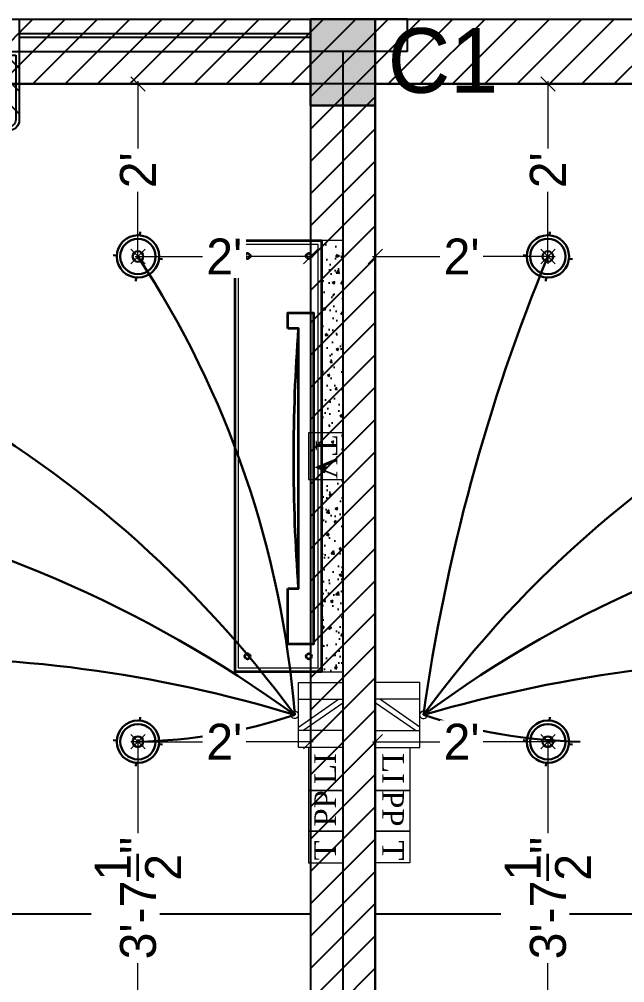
# Model space of a CAD drawing. Header units: millimetres. Extents: x -6808 to 215771, y -89660 to -16303.
# Drawn here: x 96806.6 to 96890.8, y -53196.3 to -53062.3 of the extents above; entities that cross this region are included whole.
import ezdxf

# ---------------------------------------------------------------- set-up
doc = ezdxf.new("R2010")
doc.units = ezdxf.units.MM
doc.header["$PDMODE"] = 35
doc.linetypes.add('DASHED', pattern=[0.75, 0.5, -0.25])
doc.layers.get('0').update_dxf_attribs({"color": 8})
doc.layers.add('AR.furniture', color=7, linetype='Continuous', lineweight=35, true_color=0x009e9e)
for name, color, linetype, lineweight in [('column', 5, 'Continuous', 30), ('ELE.13', 7, 'Continuous', 13), ('ELEC', 5, 'Continuous', 18), ('ELECTRICAL', 150, 'Continuous', 30), ('wall', 7, 'Continuous', 35)]:
    doc.layers.add(name, color=color, linetype=linetype, lineweight=lineweight)
doc.layers.add('ELE', color=160, linetype='Continuous')
doc.styles.add('6 INCH', font='times.ttf', dxfattribs={"height": 6})
doc.styles.add('SAJ', font='eurr____.ttf')
doc.styles.get("Standard").update_dxf_attribs({"font": 'times.ttf'})
doc.dimstyles.new('SAJ', dxfattribs={"dimtxt": 5, "dimasz": 2, "dimexe": 1, "dimexo": 1, "dimgap": 0.09375, "dimtad": 0, "dimdec": 1, "dimzin": 0, "dimdsep": 46, "dimlunit": 4, "dimtxsty": 'SAJ', "dimblk": 'OBLIQUE', "dimcen": 0.125, "dimdle": 0.375, "dimadec": 0, "dimazin": 0, "dimtfac": 1, "dimtdec": 1, "dimtofl": 0, "dimtmove": 0, "dimatfit": 3, "dimldrblk": 'OBLIQUE', "dimfxl": 1, "dimtolj": 1, "dimtzin": 0, "dimlwd": 5, "dimlwe": 5, "dimarcsym": 1})
pattern_1 = [(45, (-1584.62, 41.465), (-2.24506403, 2.24506403), [])]

# ---------------------------------------------------------------- blocks, each defined once
blk = doc.blocks.new('c1')
at = {"layer": 'column'}
blk.add_hatch(color=256, dxfattribs=at).paths.add_polyline_path([(58376.49, -43564.36), (58385.49, -43564.36), (58385.49, -43552.36), (58376.49, -43552.36)])
for p, q in [((58376.49, -43552.36), (58376.49, -43564.36)), ((58376.49, -43552.36), (58385.49, -43552.36)), ((58385.49, -43564.36), (58385.49, -43552.36)), ((58376.49, -43564.36), (58385.49, -43564.36))]:
    blk.add_line(p, q, dxfattribs=at)
blk = doc.blocks.new('vcdr')
at = {"layer": 'AR.furniture', "lineweight": 25, "ltscale": 2}
h = blk.add_hatch(dxfattribs=at)
h.set_pattern_fill('AR-CONC', color=256, scale=0.5, style=0)
h.set_pattern_definition([(50, (5894.276, -2096.168), (3.58630091, -0.313760675), [0.375, -4.125]), (355, (5894.276, -2096.168), (-0.69375667, 3.76096067), [0.3, -3.3]), (100.4514, (5894.575, -2096.194), (2.89254691, 3.44719771), [0.31870095, -3.50571056]), (46.1842, (5894.276, -2095.168), (5.33620524, -0.82759507), [0.5625, -6.1875]), (96.6356, (5894.7207, -2095.237), (4.67331353, 4.87058935), [0.47805144, -5.258565]), (351.1842, (5894.276, -2095.168), (4.67330973, 4.870593), [0.45, -4.95]), (21, (5894.776, -2095.418), (2.98453526, -2.01309445), [0.375, -4.125]), (326, (5894.776, -2095.418), (1.21657666, 3.62575023), [0.3, -3.3]), (71.4514, (5895.0247, -2095.5857), (4.20111314, 1.61265248), [0.31870095, -3.50571056]), (37.5, (5894.276, -2096.168), (0.060799277, 1.66446927), [0, -3.26, 0, -3.35, 0, -3.3125]), (7.5, (5894.276, -2096.168), (1.315347687, 1.97205856), [0, -1.91, 0, -3.185, 0, -1.2625]), (327.5, (5893.161, -2096.168), (2.66911218, -0.112774359), [0, -1.25, 0, -3.9, 0, -5.175]), (317.5, (5892.661, -2096.168), (2.915930847, 0.50052491), [0, -1.625, 0, -2.59, 0, -3.675])])
h.paths.add_polyline_path([(93614.87, -24321.29), (93617.87, -24321.29), (93617.87, -24261.29), (93614.87, -24261.29)])
at = {"layer": 'AR.furniture', "ltscale": 2}
blk.add_lwpolyline([(93614.87, -24321.29), (93602.87, -24321.29), (93602.87, -24261.29), (93614.87, -24261.29)], close=True, dxfattribs=at)
blk.add_lwpolyline([(93614.87, -24321.29), (93602.87, -24321.29), (93602.87, -24261.29), (93614.87, -24261.29)], close=True, dxfattribs=at)
at = {"layer": 'AR.furniture', "lineweight": 9, "ltscale": 2}
blk.add_lwpolyline([(93614.87, -24321.29), (93617.87, -24321.29), (93617.87, -24261.29), (93614.87, -24261.29)], close=True, dxfattribs=at)
blk.add_lwpolyline([(93614.87, -24321.29), (93617.87, -24321.29), (93617.87, -24261.29), (93614.87, -24261.29)], close=True, dxfattribs=at)
at = {"layer": 'AR.furniture', "lineweight": 20, "ltscale": 5}
blk.add_lwpolyline([(93614.37, -24320.79), (93603.37, -24320.79), (93603.37, -24261.79), (93614.37, -24261.79)], close=True, dxfattribs=at)
blk.add_lwpolyline([(93614.37, -24320.79), (93603.37, -24320.79), (93603.37, -24261.79), (93614.37, -24261.79)], close=True, dxfattribs=at)
at = {"layer": 'AR.furniture'}
for points in [[(93610.22, -24273.51), (93610.22, -24271.36), (93613.78, -24271.36), (93613.78, -24317.46), (93610.22, -24317.46), (93610.22, -24309.71)], [(93610.22, -24273.51), (93610.22, -24271.36), (93613.78, -24271.36), (93613.78, -24317.46), (93610.22, -24317.46), (93610.22, -24309.71)], [(93610.22, -24309.71), (93611.67, -24309.71), (93611.67, -24273.51), (93610.22, -24273.51)], [(93610.22, -24309.71), (93611.67, -24309.71), (93611.67, -24273.51), (93610.22, -24273.51)]]:
    blk.add_lwpolyline(points, dxfattribs=at)
at = {"layer": 'AR.furniture', "ltscale": 2}
for centre in [(93604.6, -24263.44), (93604.6, -24263.44), (93613.13, -24263.44), (93613.13, -24263.44), (93604.6, -24319.13), (93604.6, -24319.13), (93613.13, -24319.13), (93613.13, -24319.13)]:
    blk.add_circle(centre, 0.375, dxfattribs=at)
at = {"layer": 'AR.furniture', "ltscale": 5}
blk.add_arc((93852.35, -24291.61), 241.36, 175.6992, 184.3008, dxfattribs=at)
blk.add_arc((93852.35, -24291.61), 241.36, 175.6992, 184.3008, dxfattribs=at)
blk = doc.blocks.new('CEILING LIGHT')
at = {"layer": 'ELECTRICAL'}
for p, q in [((0, 3.5), (0, 3)), ((-3, 0.09), (-3.5, 0.09)), ((3.5, 0.09), (3, 0.09)), ((0, -3), (0, -3.5))]:
    blk.add_line(p, q, dxfattribs=at)
for radius in [3, 2.5, 0.75]:
    blk.add_circle((0, 0), radius, dxfattribs=at)
blk = doc.blocks.new('switch board')
for p, q in [((0, 2.326), (0, -3.5)), ((4, 2.326), (0, 2.326)), ((4, -0.511), (4, 2.326)), ((4, 0.826), (0, 0.826)), ((3.6, -2), (0, 0.505)), ((4, -1.68), (0.4, 0.826)), ((4, -0.663), (4, -0.511)), ((4, -3.5), (4, -0.663)), ((0, -2), (4, -2)), ((0, -3.5), (4, -3.5))]:
    blk.add_line(p, q)
blk.add_arc((4.327, -0.587), 0.336, 193.03993, 166.96007)
blk = doc.blocks.new('A$C36532F22')
at = {"layer": 'ELE', "linetype": 'DASHED', "lineweight": -3}
h = blk.add_hatch(dxfattribs=at)
h.set_pattern_fill('ANSI31', color=256, scale=18, angle=3420, style=0)
h.set_pattern_definition([(45, (-67108.926, 6333.2007), (1.59099026, -1.59099026), [])])
h.paths.add_polyline_path([(2.78, 22.9), (2.78, 10.22), (8.92, 10.22), (8.92, 22.9)], flags=24)
edge = h.paths.add_edge_path()
edge.add_ellipse((1.5, 1.5), major_axis=(-1.06, 1.06), ratio=1, start_angle=93.1897, end_angle=135, ccw=False)
edge.add_line((0.5, 0.38), (0.5, 35.62))
edge.add_ellipse((1.5, 34.5), major_axis=(-1.06, 1.06), ratio=1, start_angle=315, end_angle=356.8103, ccw=False)
edge.add_line((1.5, 36), (10.5, 36))
edge.add_line((10.5, 36), (10.5, 0))
edge.add_line((10.5, 0), (1.5, 0))
at = {"layer": 'ELE', "lineweight": -3}
for points in [[(11, 0), (1.5, 0, -0.414214), (0, 1.5), (0, 34.5, -0.414214), (1.5, 36), (11, 36)], [(10.5, 0.5), (1.5, 0.5, -0.414214), (0.5, 1.5), (0.5, 34.5, -0.414214), (1.5, 35.5), (10.5, 35.5)]]:
    blk.add_lwpolyline(points, format="xyb", close=True, dxfattribs=at)
at = {"layer": 'wall', "color": 253, "ltscale": 2, "insert": (7.5, 17.09), "char_height": 4, "width": 122.8494, "attachment_point": 8, "rotation": 90}
blk.add_mtext('{\\fStylus BT|b1|i0|c0|p34;\\C0;A.C.}', dxfattribs=at)
blk = doc.blocks.new('_Oblique')
at = {"color": 0, "linetype": 'ByBlock', "lineweight": -2}
blk.add_line((-0.5, -0.5), (0.5, 0.5), dxfattribs=at)
blk = doc.blocks.new('*D2039')
at = {"layer": 'Defpoints', "color": 0, "transparency": 16777216}
for p in [(96823.12, -53071.32), (96823.12, -53071.32), (96823.12, -53095.32)]:
    blk.add_point(p, dxfattribs=at)
at = {"layer": 'wall', "color": 0, "lineweight": 5, "transparency": 16777216}
for p, q in [((96823.12, -53070.94), (96823.12, -53081.23)), ((96823.12, -53071.32), (96824.12, -53071.32)), ((96823.12, -53095.69), (96823.12, -53085.4)), ((96823.12, -53095.32), (96824.12, -53095.32))]:
    blk.add_line(p, q, dxfattribs=at)
at = {"layer": 'wall', "color": 0, "lineweight": 5, "transparency": 16777216, "xscale": 2, "yscale": 2, "zscale": 2}
for p, rotation in [((96823.12, -53071.32), 90), ((96823.12, -53095.32), 270)]:
    blk.add_blockref('_Oblique', p, dxfattribs=dict(at, rotation=rotation))
at = {"layer": 'wall', "color": 0, "transparency": 16777216, "insert": (96823.12, -53083.32), "char_height": 5, "attachment_point": 5, "rotation": 90, "style": 'SAJ', "bg_fill": 3, "box_fill_scale": 1.1, "bg_fill_color": 256, "bg_fill_true_color": 13158600, "bg_fill_transparency": 0}
blk.add_mtext("\\A1;2'", dxfattribs=at)
blk = doc.blocks.new('*D2040')
at = {"layer": 'Defpoints', "color": 0, "transparency": 16777216}
for p in [(96823.12, -53095.32), (96847.12, -53095.32), (96847.12, -53095.32)]:
    blk.add_point(p, dxfattribs=at)
at = {"layer": 'wall', "color": 0, "lineweight": 5, "transparency": 16777216}
for p, q in [((96823.12, -53095.32), (96823.12, -53094.32)), ((96847.12, -53095.32), (96847.12, -53094.32)), ((96822.74, -53095.32), (96833.03, -53095.32)), ((96847.49, -53095.32), (96837.2, -53095.32))]:
    blk.add_line(p, q, dxfattribs=at)
at = {"layer": 'wall', "color": 0, "lineweight": 5, "transparency": 16777216, "xscale": 2, "yscale": 2, "zscale": 2, "rotation": 180}
blk.add_blockref('_Oblique', (96823.12, -53095.32), dxfattribs=at)
at = {"layer": 'wall', "color": 0, "lineweight": 5, "transparency": 16777216, "xscale": 2, "yscale": 2, "zscale": 2}
blk.add_blockref('_Oblique', (96847.12, -53095.32), dxfattribs=at)
at = {"layer": 'wall', "color": 0, "transparency": 16777216, "insert": (96835.12, -53095.32), "char_height": 5, "attachment_point": 5, "style": 'SAJ', "bg_fill": 3, "box_fill_scale": 1.1, "bg_fill_color": 256, "bg_fill_true_color": 13158600, "bg_fill_transparency": 0}
blk.add_mtext("\\A1;2'", dxfattribs=at)
blk = doc.blocks.new('*D2041')
at = {"layer": 'Defpoints', "color": 0, "transparency": 16777216}
for p in [(96823.12, -53162.82), (96847.12, -53162.82), (96847.12, -53162.82)]:
    blk.add_point(p, dxfattribs=at)
at = {"layer": 'wall', "color": 0, "lineweight": 5, "transparency": 16777216}
for p, q in [((96822.74, -53162.82), (96833.03, -53162.82)), ((96823.12, -53162.82), (96823.12, -53163.82)), ((96847.49, -53162.82), (96837.2, -53162.82)), ((96847.12, -53162.82), (96847.12, -53163.82))]:
    blk.add_line(p, q, dxfattribs=at)
at = {"layer": 'wall', "color": 0, "lineweight": 5, "transparency": 16777216, "xscale": 2, "yscale": 2, "zscale": 2, "rotation": 180}
blk.add_blockref('_Oblique', (96823.12, -53162.82), dxfattribs=at)
at = {"layer": 'wall', "color": 0, "lineweight": 5, "transparency": 16777216, "xscale": 2, "yscale": 2, "zscale": 2}
blk.add_blockref('_Oblique', (96847.12, -53162.82), dxfattribs=at)
at = {"layer": 'wall', "color": 0, "transparency": 16777216, "insert": (96835.12, -53162.82), "char_height": 5, "attachment_point": 5, "style": 'SAJ', "bg_fill": 3, "box_fill_scale": 1.1, "bg_fill_color": 256, "bg_fill_true_color": 13158600, "bg_fill_transparency": 0}
blk.add_mtext("\\A1;2'", dxfattribs=at)
blk = doc.blocks.new('*D2042')
at = {"layer": 'Defpoints', "color": 0, "transparency": 16777216}
for p in [(96823.12, -53162.82), (96823.12, -53206.32), (96823.12, -53206.32)]:
    blk.add_point(p, dxfattribs=at)
at = {"layer": 'wall', "color": 0, "lineweight": 5, "transparency": 16777216}
for p, q in [((96823.12, -53162.82), (96822.12, -53162.82)), ((96823.12, -53162.44), (96823.12, -53176.77)), ((96823.12, -53206.69), (96823.12, -53192.36)), ((96823.12, -53206.32), (96822.12, -53206.32))]:
    blk.add_line(p, q, dxfattribs=at)
at = {"layer": 'wall', "color": 0, "lineweight": 5, "transparency": 16777216, "xscale": 2, "yscale": 2, "zscale": 2}
for p, rotation in [((96823.12, -53162.82), 90), ((96823.12, -53206.32), 270)]:
    blk.add_blockref('_Oblique', p, dxfattribs=dict(at, rotation=rotation))
at = {"layer": 'wall', "color": 0, "transparency": 16777216, "insert": (96823.12, -53184.57), "char_height": 5, "attachment_point": 5, "rotation": 90, "style": 'SAJ', "bg_fill": 3, "box_fill_scale": 1.1, "bg_fill_color": 256, "bg_fill_true_color": 13158600, "bg_fill_transparency": 0}
blk.add_mtext('\\A1;3\'-7{\\H1x;\\S1/2;}"', dxfattribs=at)
blk = doc.blocks.new('*D2046')
at = {"layer": 'Defpoints', "color": 0, "transparency": 16777216}
for p in [(96880.12, -53071.32), (96880.12, -53071.32), (96880.12, -53095.32)]:
    blk.add_point(p, dxfattribs=at)
at = {"layer": 'wall', "color": 0, "lineweight": 5, "transparency": 16777216}
for p, q in [((96880.12, -53070.94), (96880.12, -53081.23)), ((96880.12, -53071.32), (96881.12, -53071.32)), ((96880.12, -53095.69), (96880.12, -53085.4)), ((96880.12, -53095.32), (96881.12, -53095.32))]:
    blk.add_line(p, q, dxfattribs=at)
at = {"layer": 'wall', "color": 0, "lineweight": 5, "transparency": 16777216, "xscale": 2, "yscale": 2, "zscale": 2}
for p, rotation in [((96880.12, -53071.32), 90), ((96880.12, -53095.32), 270)]:
    blk.add_blockref('_Oblique', p, dxfattribs=dict(at, rotation=rotation))
at = {"layer": 'wall', "color": 0, "transparency": 16777216, "insert": (96880.12, -53083.32), "char_height": 5, "attachment_point": 5, "rotation": 90, "style": 'SAJ', "bg_fill": 3, "box_fill_scale": 1.1, "bg_fill_color": 256, "bg_fill_true_color": 13158600, "bg_fill_transparency": 0}
blk.add_mtext("\\A1;2'", dxfattribs=at)
blk = doc.blocks.new('*D2045')
at = {"layer": 'Defpoints', "color": 0, "transparency": 16777216}
for p in [(96856.12, -53095.32), (96856.12, -53095.32), (96880.12, -53095.32)]:
    blk.add_point(p, dxfattribs=at)
at = {"layer": 'wall', "color": 0, "lineweight": 5, "transparency": 16777216}
for p, q in [((96855.74, -53095.32), (96866.03, -53095.32)), ((96856.12, -53095.32), (96856.12, -53096.32)), ((96880.49, -53095.32), (96870.2, -53095.32)), ((96880.12, -53095.32), (96880.12, -53096.32))]:
    blk.add_line(p, q, dxfattribs=at)
at = {"layer": 'wall', "color": 0, "lineweight": 5, "transparency": 16777216, "xscale": 2, "yscale": 2, "zscale": 2}
for p, rotation in [((96856.12, -53095.32), 180.0000000133054), ((96880.12, -53095.32), 1.33054367523755e-08)]:
    blk.add_blockref('_Oblique', p, dxfattribs=dict(at, rotation=rotation))
at = {"layer": 'wall', "color": 0, "transparency": 16777216, "insert": (96868.12, -53095.32), "char_height": 5, "attachment_point": 5, "rotation": 0, "style": 'SAJ', "bg_fill": 3, "box_fill_scale": 1.1, "bg_fill_color": 256, "bg_fill_true_color": 13158600, "bg_fill_transparency": 0}
blk.add_mtext("\\A1;2'", dxfattribs=at)
blk = doc.blocks.new('*D2051')
at = {"layer": 'Defpoints', "color": 0, "transparency": 16777216}
for p in [(96880.12, -53162.82), (96880.12, -53206.32), (96880.12, -53206.32)]:
    blk.add_point(p, dxfattribs=at)
at = {"layer": 'wall', "color": 0, "lineweight": 5, "transparency": 16777216}
for p, q in [((96880.12, -53162.44), (96880.12, -53176.77)), ((96880.12, -53162.82), (96881.12, -53162.82)), ((96880.12, -53206.69), (96880.12, -53192.36)), ((96880.12, -53206.32), (96881.12, -53206.32))]:
    blk.add_line(p, q, dxfattribs=at)
at = {"layer": 'wall', "color": 0, "lineweight": 5, "transparency": 16777216, "xscale": 2, "yscale": 2, "zscale": 2}
for p, rotation in [((96880.12, -53162.82), 90), ((96880.12, -53206.32), 270)]:
    blk.add_blockref('_Oblique', p, dxfattribs=dict(at, rotation=rotation))
at = {"layer": 'wall', "color": 0, "transparency": 16777216, "insert": (96880.12, -53184.57), "char_height": 5, "attachment_point": 5, "rotation": 90, "style": 'SAJ', "bg_fill": 3, "box_fill_scale": 1.1, "bg_fill_color": 256, "bg_fill_true_color": 13158600, "bg_fill_transparency": 0}
blk.add_mtext('\\A1;3\'-7{\\H1x;\\S1/2;}"', dxfattribs=at)
blk = doc.blocks.new('*D2052')
at = {"layer": 'Defpoints', "color": 0, "transparency": 16777216}
for p in [(96856.12, -53162.82), (96856.12, -53162.82), (96880.12, -53162.82)]:
    blk.add_point(p, dxfattribs=at)
at = {"layer": 'wall', "color": 0, "lineweight": 5, "transparency": 16777216}
for p, q in [((96855.74, -53162.82), (96866.03, -53162.82)), ((96856.12, -53162.82), (96856.12, -53163.82)), ((96880.49, -53162.82), (96870.2, -53162.82)), ((96880.12, -53162.82), (96880.12, -53163.82))]:
    blk.add_line(p, q, dxfattribs=at)
at = {"layer": 'wall', "color": 0, "lineweight": 5, "transparency": 16777216, "xscale": 2, "yscale": 2, "zscale": 2}
for p, rotation in [((96856.12, -53162.82), 180.0000000133055), ((96880.12, -53162.82), 1.33054367523755e-08)]:
    blk.add_blockref('_Oblique', p, dxfattribs=dict(at, rotation=rotation))
at = {"layer": 'wall', "color": 0, "transparency": 16777216, "insert": (96868.12, -53162.82), "char_height": 5, "attachment_point": 5, "rotation": 0, "style": 'SAJ', "bg_fill": 3, "box_fill_scale": 1.1, "bg_fill_color": 256, "bg_fill_true_color": 13158600, "bg_fill_transparency": 0}
blk.add_mtext("\\A1;2'", dxfattribs=at)

msp = doc.modelspace()

# ---------------------------------------------------------------- hatches: boundary and pattern name
h = msp.add_hatch()
h.set_pattern_fill('ANSI31', color=256, style=0)
h.set_pattern_definition(pattern_1)
h.paths.add_polyline_path([(97018.117, -53062.316), (96694.117, -53062.316), (96694.117, -53071.316), (97018.117, -53071.316)])
h = msp.add_hatch()
h.set_pattern_fill('ANSI31', color=256, style=0)
h.set_pattern_definition(pattern_1)
h.paths.add_polyline_path([(96856.117, -53062.316), (96847.117, -53062.316), (96847.117, -53215.316), (96856.117, -53215.316)])

# ---------------------------------------------------------------- linework, layer by layer
for p, q in [((96806.617, -53062.316), (96806.617, -53066.816)), ((96806.617, -53062.316), (96847.117, -53062.316)), ((96860.617, -53062.316), (96847.117, -53062.316)), ((96847.117, -53066.816), (96847.117, -53062.316)), ((96860.617, -53066.816), (96860.617, -53062.316)), ((96806.617, -53064.316), (96847.117, -53064.316)), ((96806.617, -53064.816), (96847.117, -53064.816)), ((96806.617, -53066.816), (96847.117, -53066.816)), ((96860.617, -53066.816), (96847.117, -53066.816)), ((96851.617, -53066.816), (96851.617, -53210.816)), ((96856.117, -53066.816), (96856.117, -53210.816))]:
    msp.add_line(p, q)
for points in [[(96694.117, -53062.316), (97018.117, -53062.316), (97018.117, -53071.316), (96694.117, -53071.316)], [(96847.117, -53215.316), (96856.117, -53215.316), (96856.117, -53062.316), (96847.117, -53062.316)], [(96703.117, -53071.316), (96847.117, -53071.316), (96847.117, -53186.816), (96703.117, -53186.816)], [(96856.117, -53071.316), (97009.117, -53071.316), (97009.117, -53186.816), (96856.117, -53186.816)]]:
    msp.add_lwpolyline(points, close=True)
at = {"layer": 'ELE.13', "ltscale": 5}
for points in [[(96851.617, -53126.359), (96851.617, -53119.828), (96846.817, -53119.828), (96846.817, -53126.359)], [(96851.617, -53169.6), (96851.617, -53163.6), (96846.817, -53163.6), (96846.817, -53169.6)], [(96856.117, -53169.6), (96856.117, -53163.6), (96860.917, -53163.6), (96860.917, -53169.6)], [(96851.617, -53175.263), (96851.617, -53169.6), (96846.817, -53169.6), (96846.817, -53175.263)], [(96856.117, -53175.263), (96856.117, -53169.6), (96860.917, -53169.6), (96860.917, -53175.263)], [(96851.617, -53179.686), (96851.617, -53175.263), (96846.817, -53175.263), (96846.817, -53179.686)], [(96856.117, -53179.686), (96856.117, -53175.263), (96860.917, -53175.263), (96860.917, -53179.686)]]:
    msp.add_lwpolyline(points, close=True, dxfattribs=at)
at = {"layer": 'ELECTRICAL', "linetype": 'Continuous'}
for centre, radius, start, end in [((96718.843, -53251.283), 156.186, 36.17691, 86.96323), ((96709.699, -53169.697), 135.632, 4.48555, 33.25724), ((97123.51, -53195.571), 263.232, 157.61303, 172.0337), ((96988.341, -53250.653), 155.37, 91.18898, 143.8909), ((96743.729, -53298.185), 172.007, 53.9655, 79.48572), ((96958.387, -53288.317), 160.726, 98.98814, 126.48434), ((96791.492, -53334.002), 182.889, 73.01538, 110.60878), ((96918.203, -53349.026), 197.847, 70.25098, 106.25636), ((96821.751, -53089.21), 73.619, 271.06324, 288.34028), ((96885.983, -53089.21), 73.619, 251.65972, 268.93676)]:
    msp.add_arc(centre, radius, start, end, dxfattribs=at)

# ---------------------------------------------------------------- block references
for name, p in [('c1', (38470.626, -9509.955)), ('vcdr', (3233.75, -28831.805))]:
    msp.add_blockref(name, p)
at = {"layer": 'ELE.13', "ltscale": 4}
for name, p, xscale, yscale, zscale, rotation in [('CEILING LIGHT', (96823.117, -53095.316), -0.9818181818043532, 0.9818181818118316, 0.9818181818181811, 175.1736252210289), ('CEILING LIGHT', (96880.117, -53095.316), -0.9818181818043532, 0.9818181818118316, 0.9818181818181811, 175.1736252210289), ('switch board', (96851.617, -53158.18), -1.548617276247328, 1.548617276130244, 1.548617276427928, 5.32405190334373e-05), ('switch board', (96856.117, -53158.18), 1.548617276247328, 1.548617276130244, 1.548617276427928, 359.999946759481), ('CEILING LIGHT', (96823.117, -53162.816), -0.9818181818043532, 0.9818181818118316, 0.9818181818181811, 175.1736252210289), ('CEILING LIGHT', (96880.117, -53162.816), -0.9818181818043532, 0.9818181818118316, 0.9818181818181811, 175.1736252210289)]:
    msp.add_blockref(name, p, dxfattribs=dict(at, xscale=xscale, yscale=yscale, zscale=zscale, rotation=rotation))
at = {"layer": 'ELEC', "ltscale": 2, "rotation": 90}
msp.add_blockref('A$C36532F22', (96806.617, -53077.816), dxfattribs=at)

# ---------------------------------------------------------------- texts
at = {"insert": (96857.848, -53063.549), "char_height": 9, "width": 293.6941, "attachment_point": 1, "style": 'SAJ'}
msp.add_mtext('\\A1;{\\fCentury Gothic|b0|i0|c0|p34;C1}', dxfattribs=at)
at = {"layer": 'ELE.13', "ltscale": 5, "char_height": 3, "width": 5.27575, "style": '6 INCH'}
for s, insert, attachment_point, rotation in [('TV', (96850.85, -53120.234), 1, 270), ('LI', (96847.643, -53168.686), 1, 90), ('LI', (96860.092, -53168.686), 3, 270), ('PP', (96847.643, -53174.611), 1, 90), ('PP', (96860.092, -53174.611), 3, 270), ('T', (96847.643, -53179.329), 1, 90), ('T', (96860.092, -53179.329), 3, 270)]:
    msp.add_mtext(s, dxfattribs=dict(at, insert=insert, attachment_point=attachment_point, rotation=rotation))

# ---------------------------------------------------------------- next in the draw order: dimensions: what is measured, and where the dimension line sits
at = {"layer": 'wall'}
for p1, p2, picture, middle in [((96823.117, -53095.316), (96823.117, -53071.316), '*D2039', (96823.117, -53083.316)), ((96880.117, -53095.316), (96880.117, -53071.316), '*D2046', (96880.117, -53083.316)), ((96823.117, -53162.816), (96847.117, -53162.816), '*D2041', (96835.117, -53162.816)), ((96880.117, -53162.816), (96880.117, -53206.316), '*D2051', (96880.117, -53184.566))]:
    dim = msp.add_aligned_dim(p1=p1, p2=p2, distance=0, dimstyle='SAJ', override={"dimfxl": 3, "dimfxlon": 1, "dimtfill": 1}, dxfattribs=at)
    dim.commit()
    dim.dimension.update_dxf_attribs({"geometry": picture, "text_midpoint": middle})

# ---------------------------------------------------------------- next in the draw order: dimensions: what is measured, and where the dimension line sits
for p1, p2, picture, middle in [((96823.117, -53095.316), (96847.117, -53095.316), '*D2040', (96835.117, -53095.316)), ((96880.117, -53095.316), (96856.117, -53095.316), '*D2045', (96868.117, -53095.316)), ((96880.117, -53162.816), (96856.117, -53162.816), '*D2052', (96868.117, -53162.816)), ((96823.117, -53162.816), (96823.117, -53206.316), '*D2042', (96823.117, -53184.566))]:
    dim = msp.add_aligned_dim(p1=p1, p2=p2, distance=0, dimstyle='SAJ', override={"dimfxl": 3, "dimfxlon": 1, "dimtfill": 1}, dxfattribs=at)
    dim.commit()
    dim.dimension.update_dxf_attribs({"geometry": picture, "text_midpoint": middle})

doc.saveas('drawing.dxf')
